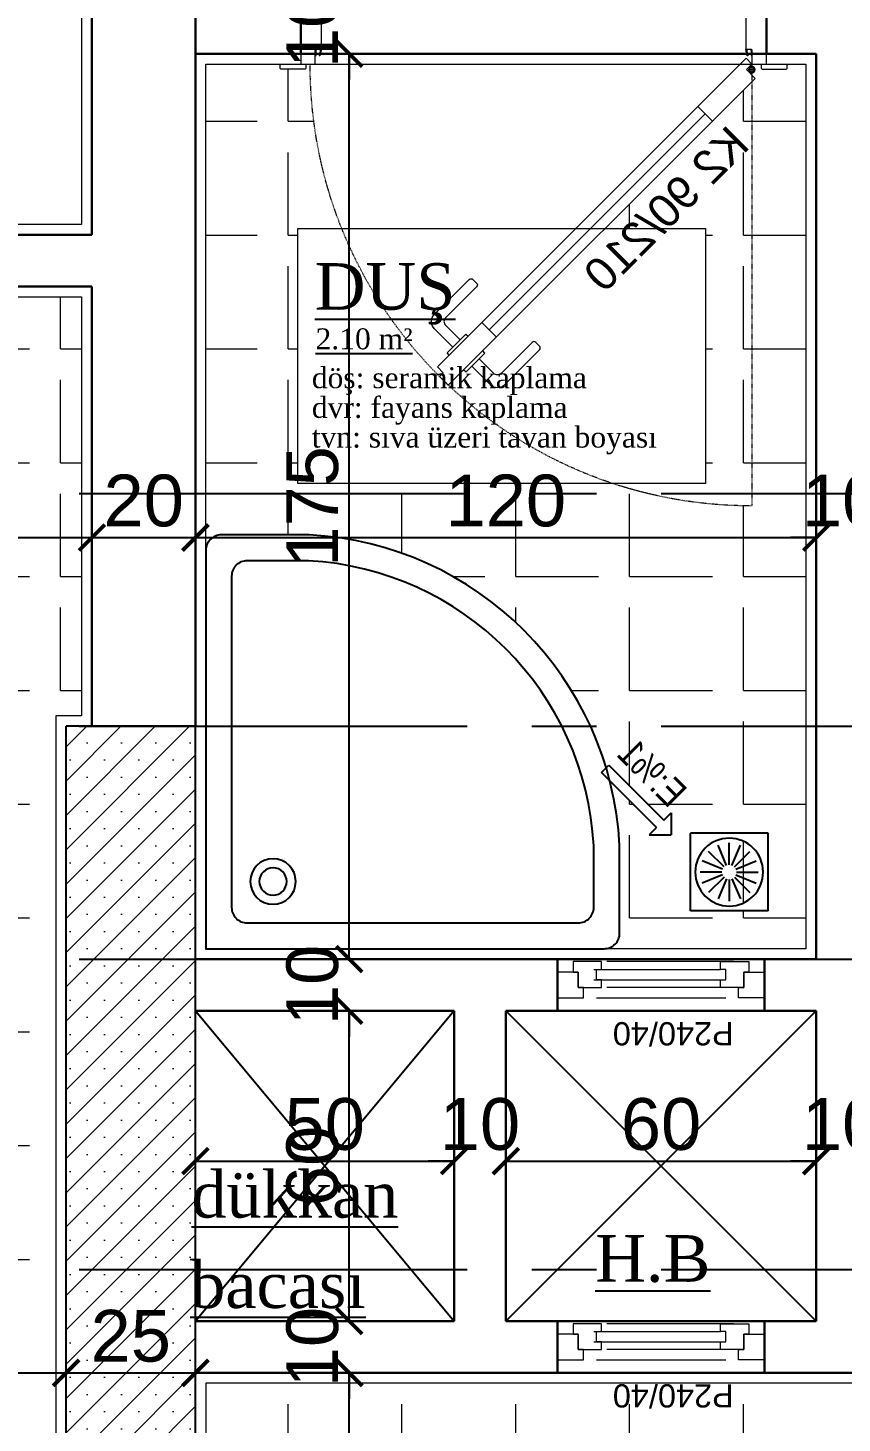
# Model space of a CAD drawing. Header units: millimetres. Extents: x 2778 to 13672, y 1832 to 5175.
# Drawn here: x 4579.2 to 4736.6, y 3925.5 to 4195.2 of the extents above; entities that cross this region are included whole.
import ezdxf

# ---------------------------------------------------------------- set-up
doc = ezdxf.new("R2010")
doc.units = ezdxf.units.MM
for name, pattern in [('CENTER2', [112.5, 75, -12.5, 12.5, -12.5]), ('DASHDOT2', [12.7, 6.35, -3.175, 0, -3.175]), ('DOTX2', [0.5, 0, -0.5])]:
    doc.linetypes.add(name, pattern=pattern)
for name, color, linetype in [('7-DCR-FRN', 8, 'Continuous'), ('Panel', 7, 'Continuous'), ('Yazi', 7, 'Continuous')]:
    doc.layers.add(name, color=color, linetype=linetype)
for name, color, linetype, lineweight in [('aks', 251, 'DASHDOT2', 35), ('duvar', 232, 'Continuous', 30), ('ince', 37, 'Continuous', 0), ('iz', 1, 'DOTX2', 20), ('kapı', 3, 'Continuous', 18), ('pencere', 4, 'Continuous', 18), ('sıva iç', 21, 'Continuous', 0), ('tefriş', 252, 'Continuous', 5), ('yazı', 11, 'Continuous', 20), ('z - tarama', 251, 'Continuous', 18), ('ölçü dış', 192, 'Continuous', 20), ('ÖLÇÜ İÇ', 7, 'Continuous', 9)]:
    doc.layers.add(name, color=color, linetype=linetype, lineweight=lineweight)
doc.styles.get("Standard").update_dxf_attribs({"font": 'arial.ttf'})
doc.styles.add('swis', font='swissc.ttf', dxfattribs={"height": 10})
doc.styles.add('Times roman', font='times.ttf')
doc.dimstyles.new('zulay iç ölçü', dxfattribs={"dimtxt": 10, "dimasz": 5, "dimexe": 0.18, "dimexo": 0, "dimgap": 2, "dimtad": 3, "dimdec": 0, "dimzin": 0, "dimdsep": 46, "dimtxsty": 'Standard', "dimblk": 'ARCHTICK', "dimcen": 0.09, "dimse1": 1, "dimse2": 1, "dimadec": 0, "dimazin": 0, "dimtfac": 1, "dimtdec": 0, "dimtix": 1, "dimtofl": 0, "dimtmove": 0, "dimatfit": 3, "dimldrblk": 'ARCHTICK', "dimfxl": 1, "dimtolj": 1, "dimtzin": 0, "dimarcsym": 0})
pattern_1 = [(0, (-1057024.51, 409725.164), (0, 22), [16, -6]), (90, (-1057024.51, 409725.164), (-22, 1e-15), [16, -6])]

# ---------------------------------------------------------------- blocks, each defined once
blk = doc.blocks.new('IDE242Entity826')
at = {"layer": 'Panel', "linetype": 'Continuous', "lineweight": 5}
h = blk.add_hatch(dxfattribs=at)
h.set_pattern_fill('SACNCR', color=163, scale=50, style=0)
h.set_pattern_definition([(45, (0, 0), (-3.314563, 3.314563), []), (45, (3.3146, 0), (-3.314563, 3.314563), [0, -4.6875])])
h.paths.add_polyline_path([(1435, 1315), (1435, 1570), (1460, 1570), (1460, 1315)])
blk = doc.blocks.new('IDE242Entity828')
at = {"layer": 'Panel', "color": 164, "linetype": 'Continuous', "lineweight": -3}
blk.add_lwpolyline([(1460, 1315), (1460, 1570)], dxfattribs=at)
blk = doc.blocks.new('IDE242Entity829')
at = {"layer": 'Panel', "color": 164, "linetype": 'Continuous', "lineweight": -3}
blk.add_lwpolyline([(1460, 1570), (1435, 1570)], dxfattribs=at)
blk = doc.blocks.new('IDE242Entity830')
at = {"layer": 'Panel', "color": 164, "linetype": 'Continuous', "lineweight": -3}
blk.add_lwpolyline([(1435, 1315), (1435, 1570)], dxfattribs=at)
blk = doc.blocks.new('_ArchTick')
at = {"color": 0, "linetype": 'ByBlock', "const_width": 0.15}
blk.add_lwpolyline([(-0.5, -0.5), (0.5, 0.5)], dxfattribs=at)
blk = doc.blocks.new('*D2080')
at = {"layer": 'Defpoints', "color": 0, "transparency": 16777216}
for p in [(4396.58, 3935.23), (4586.58, 3935.23), (4586.58, 3935.23)]:
    blk.add_point(p, dxfattribs=at)
at = {"layer": 'ÖLÇÜ İÇ', "color": 0, "lineweight": -2, "transparency": 16777216}
blk.add_line((4396.58, 3935.23), (4586.58, 3935.23), dxfattribs=at)
at = {"layer": 'ÖLÇÜ İÇ', "color": 0, "lineweight": -2, "transparency": 16777216, "xscale": 5, "yscale": 5, "zscale": 5, "rotation": 180}
blk.add_blockref('_ArchTick', (4396.58, 3935.23), dxfattribs=at)
at = {"layer": 'ÖLÇÜ İÇ', "color": 0, "lineweight": -2, "transparency": 16777216, "xscale": 5, "yscale": 5, "zscale": 5}
blk.add_blockref('_ArchTick', (4586.58, 3935.23), dxfattribs=at)
at = {"layer": 'ÖLÇÜ İÇ', "color": 0, "transparency": 16777216, "insert": (4491.58, 3942.34), "char_height": 10, "attachment_point": 5}
blk.add_mtext('\\A1;190', dxfattribs=at)
blk = doc.blocks.new('*D2081')
at = {"layer": 'Defpoints', "color": 0, "transparency": 16777216}
for p in [(4586.58, 3935.23), (4611.58, 3935.23), (4611.58, 3935.23)]:
    blk.add_point(p, dxfattribs=at)
at = {"layer": 'ÖLÇÜ İÇ', "color": 0, "lineweight": -2, "transparency": 16777216}
blk.add_line((4586.58, 3935.23), (4611.58, 3935.23), dxfattribs=at)
at = {"layer": 'ÖLÇÜ İÇ', "color": 0, "lineweight": -2, "transparency": 16777216, "xscale": 5, "yscale": 5, "zscale": 5, "rotation": 180}
blk.add_blockref('_ArchTick', (4586.58, 3935.23), dxfattribs=at)
at = {"layer": 'ÖLÇÜ İÇ', "color": 0, "lineweight": -2, "transparency": 16777216, "xscale": 5, "yscale": 5, "zscale": 5}
blk.add_blockref('_ArchTick', (4611.58, 3935.23), dxfattribs=at)
at = {"layer": 'ÖLÇÜ İÇ', "color": 0, "transparency": 16777216, "insert": (4599.08, 3942.34), "char_height": 10, "attachment_point": 5}
blk.add_mtext('\\A1;25', dxfattribs=at)
blk = doc.blocks.new('*D2085')
at = {"layer": 'Defpoints', "color": 0, "transparency": 16777216}
for p in [(3566.58, 4096.71), (4591.58, 4096.71), (4591.58, 4096.71)]:
    blk.add_point(p, dxfattribs=at)
at = {"layer": 'ÖLÇÜ İÇ', "color": 0, "lineweight": -2, "transparency": 16777216}
blk.add_line((3566.58, 4096.71), (4591.58, 4096.71), dxfattribs=at)
at = {"layer": 'ÖLÇÜ İÇ', "color": 0, "lineweight": -2, "transparency": 16777216, "xscale": 5, "yscale": 5, "zscale": 5, "rotation": 180}
blk.add_blockref('_ArchTick', (3566.58, 4096.71), dxfattribs=at)
at = {"layer": 'ÖLÇÜ İÇ', "color": 0, "lineweight": -2, "transparency": 16777216, "xscale": 5, "yscale": 5, "zscale": 5}
blk.add_blockref('_ArchTick', (4591.58, 4096.71), dxfattribs=at)
at = {"layer": 'ÖLÇÜ İÇ', "color": 0, "transparency": 16777216, "insert": (4079.08, 4103.81), "char_height": 10, "attachment_point": 5}
blk.add_mtext('\\A1;1025', dxfattribs=at)
blk = doc.blocks.new('*D2086')
at = {"layer": 'Defpoints', "color": 0, "transparency": 16777216}
for p in [(4591.58, 4096.71), (4611.58, 4096.71), (4611.58, 4096.71)]:
    blk.add_point(p, dxfattribs=at)
at = {"layer": 'ÖLÇÜ İÇ', "color": 0, "lineweight": -2, "transparency": 16777216}
blk.add_line((4591.58, 4096.71), (4611.58, 4096.71), dxfattribs=at)
at = {"layer": 'ÖLÇÜ İÇ', "color": 0, "lineweight": -2, "transparency": 16777216, "xscale": 5, "yscale": 5, "zscale": 5, "rotation": 180}
blk.add_blockref('_ArchTick', (4591.58, 4096.71), dxfattribs=at)
at = {"layer": 'ÖLÇÜ İÇ', "color": 0, "lineweight": -2, "transparency": 16777216, "xscale": 5, "yscale": 5, "zscale": 5}
blk.add_blockref('_ArchTick', (4611.58, 4096.71), dxfattribs=at)
at = {"layer": 'ÖLÇÜ İÇ', "color": 0, "transparency": 16777216, "insert": (4601.58, 4103.81), "char_height": 10, "attachment_point": 5}
blk.add_mtext('\\A1;20', dxfattribs=at)
blk = doc.blocks.new('sadsfsfsf')
at = {"layer": 'ince'}
for p, q in [((0.7, 0), (-0.7, 0)), ((0, 0.7), (0, -0.7))]:
    blk.add_line(p, q, dxfattribs=at)
for radius in [0.6, 0.45]:
    blk.add_circle((0, 0), radius, dxfattribs=at)
blk = doc.blocks.new('eddeded')
at = {"layer": 'duvar'}
for p, q in [((-48.21, 54.38), (-38.21, 54.38)), ((-48.21, -35.62), (-38.21, -35.62))]:
    blk.add_line(p, q, dxfattribs=at)
at = {"layer": 'ince'}
blk.add_line((-26.6, -23.78), (15.13, 17.96), dxfattribs=at)
for points in [[(-50.21, 53.38), (-50.96, 53.38, -0.414214), (-51.21, 53.63), (-51.21, 58.13, -0.414214), (-50.96, 58.38), (-50.21, 58.38)], [(-36.21, 53.38), (-35.46, 53.38, 0.414214), (-35.21, 53.63), (-35.21, 58.13, 0.414214), (-35.46, 58.38), (-36.21, 58.38)], [(-50.21, -34.62), (-50.96, -34.62, 0.414214), (-51.21, -34.87), (-51.21, -39.37, 0.414214), (-50.96, -39.62), (-50.21, -39.62)], [(-36.21, -34.62), (-35.46, -34.62, -0.414214), (-35.21, -34.87), (-35.21, -39.37, -0.414214), (-35.46, -39.62), (-36.21, -39.62)]]:
    blk.add_lwpolyline(points, format="xyb", dxfattribs=at)
for points in [[(-39.11, 51.33), (-39.11, 50.38), (-37.81, 50.68), (-37.81, 50.81, -0.112206), (-37.91, 50.76), (-38.72, 50.57, -0.482314), (-39.02, 50.82), (-39.02, 51.24, -0.414214), (-38.77, 51.49), (-37.97, 51.49, -0.170049), (-37.81, 51.43), (-37.81, 51.58), (-38.86, 51.58, 0.414214)], [(17.08, 23.59), (18.49, 25), (14.96, 28.54, 0.414214), (12.13, 28.54), (5.41, 21.82, 0.414214), (5.41, 21.11), (6.12, 20.4, 0.414214), (6.83, 20.4), (12.84, 26.41, -0.414214), (14.25, 26.41)], [(20.76, 19.91), (22.17, 21.32), (25.71, 17.79, -0.414214), (25.71, 14.96), (18.99, 8.24, -0.414214), (18.28, 8.24), (17.58, 8.95, -0.414214), (17.58, 9.66), (23.59, 15.67, 0.414214), (23.59, 17.08)], [(-39.11, -31.62), (-39.11, -32.57, 0.414214), (-38.86, -32.82), (-37.81, -32.82), (-37.81, -32.67, -0.170049), (-37.97, -32.73), (-38.77, -32.73, -0.414214), (-39.02, -32.48), (-39.02, -32.06, -0.482314), (-38.72, -31.81), (-37.91, -32, -0.112206), (-37.81, -32.05), (-37.81, -31.92)]]:
    blk.add_lwpolyline(points, format="xyb", close=True, dxfattribs=at)
for points in [[(20.04, 25.7), (19.62, 26.12), (15.96, 22.47), (16.38, 22.04)], [(22.87, 22.87), (23.29, 22.44), (19.64, 18.79), (19.21, 19.21)]]:
    blk.add_lwpolyline(points, dxfattribs=at)
at = {"layer": 'iz', "ltscale": 0.1}
for p, q in [((-48.21, -35.62), (-48.21, 54.38)), ((-38.21, -35.62), (-38.21, 54.38)), ((-36.21, -32.82), (49.19, -32.82))]:
    blk.add_line(p, q, dxfattribs=at)
blk.add_arc((-36.22, -32.83), 85.41, 0.0042, 89.9958, dxfattribs=at)
at = {"layer": 'kapı'}
for p, q in [((13.72, 19.37), (16.54, 16.54)), ((-28.02, -22.36), (-25.19, -25.19))]:
    blk.add_line(p, q, dxfattribs=at)
for points in [[(-36.21, 54.38), (-36.21, 51.58), (-38.86, 51.58, 0.414214), (-39.11, 51.33), (-39.11, 50.38), (-50.21, 50.38), (-50.21, 54.38)], [(-50.21, -35.62), (-50.21, -31.62), (-39.11, -31.62), (-39.11, -32.57, 0.414214), (-38.86, -32.82), (-36.21, -32.82), (-36.21, -35.62), (-36.21, -35.62)]]:
    blk.add_lwpolyline(points, format="xyb", dxfattribs=at)
blk.add_lwpolyline([(-36.21, -32.82), (-35.15, -31.76), (-33.46, -33.46), (25.87, 25.87), (24.17, 27.57), (23.47, 26.86), (22.33, 27.99), (-37.35, -31.69), (-36.21, -32.82)], dxfattribs=at)
at = {"layer": 'sıva iç'}
for p, q in [((-48.21, 54.38), (-50.21, 54.38)), ((-38.21, 54.38), (-36.21, 54.38)), ((-48.21, -35.62), (-50.21, -35.62)), ((-36.21, -35.62), (-38.21, -35.62))]:
    blk.add_line(p, q, dxfattribs=at)
at = {"layer": 'ölçü dış'}
blk.add_line((-38.21, -35.62), (-48.21, -35.62), dxfattribs=at)
at = {"layer": 'ince', "rotation": 90}
blk.add_blockref('sadsfsfsf', (-35.15, -32.82), dxfattribs=at)
at = {"layer": 'yazı'}
blk.add_text('K2 90/210', height=6.328, rotation=45, dxfattribs=at).set_placement((-20.24, -32.71))
blk = doc.blocks.new('*U39')
at = {"layer": '7-DCR-FRN'}
for points in [[(0, 3), (0, 80), (77, 80, -0.414214), (80, 77), (80, 60, -0.383838), (20, 0), (3, 0, -0.414214)], [(0, 3), (0, 80), (77, 80, -0.414214), (80, 77), (80, 60, -0.383838), (20, 0), (3, 0, -0.414214)], [(5, 8), (5, 72, -0.414214), (8, 75), (72, 75, -0.414214), (75, 72), (75, 60.13, -0.382578), (19.87, 5), (8, 5, -0.414214)]]:
    blk.add_lwpolyline(points, format="xyb", close=True, dxfattribs=at)
for radius in [4.4, 2.65]:
    blk.add_circle((13, 67), radius, dxfattribs=at)
blk = doc.blocks.new('eğim çizgisi')
at = {"layer": 'Yazi'}
for p, q in [((1343.11, 4120.2), (1332.51, 4109.59)), ((1333.92, 4108.18), (1344.53, 4118.78)), ((1344.53, 4118.78), (1343.11, 4120.2)), ((1331.09, 4111.01), (1331.09, 4106.76)), ((1332.51, 4109.59), (1331.09, 4111.01)), ((1333.92, 4108.18), (1335.34, 4106.76)), ((1312.34, 4092.04), (1312.34, 4107.04)), ((1312.34, 4107.04), (1327.34, 4107.04)), ((1319.84, 4100.95), (1319.84, 4105.17)), ((1327.34, 4092.04), (1327.34, 4107.04)), ((1335.34, 4106.76), (1331.09, 4106.76)), ((1318.85, 4100.54), (1315.87, 4103.52)), ((1319.31, 4100.84), (1317.69, 4104.74)), ((1320.38, 4100.84), (1322, 4104.74)), ((1320.84, 4100.54), (1323.82, 4103.52)), ((1318.44, 4099.54), (1314.22, 4099.54)), ((1318.54, 4100.08), (1314.65, 4101.7)), ((1321.14, 4100.08), (1325.04, 4101.7)), ((1321.25, 4099.54), (1325.47, 4099.54)), ((1318.54, 4099.01), (1314.65, 4097.39)), ((1318.85, 4098.55), (1315.87, 4095.57)), ((1319.31, 4098.24), (1317.69, 4094.35)), ((1319.84, 4098.14), (1319.84, 4093.92)), ((1320.38, 4098.24), (1322, 4094.35)), ((1320.84, 4098.55), (1323.82, 4095.57)), ((1321.14, 4099.01), (1325.04, 4097.39)), ((1312.34, 4092.04), (1327.34, 4092.04))]:
    blk.add_line(p, q, dxfattribs=at)
blk.add_circle((1319.84, 4099.54), 6.56, dxfattribs=at)
at = {"layer": 'Yazi', "style": 'swis'}
blk.add_text('E:%%%1', height=5.335, rotation=45, dxfattribs=at).set_placement((1331.42, 4111.73))
blk = doc.blocks.new('HJHJJKJK')
at = {"layer": 'duvar'}
for p, q in [((755300.98, -267417.82), (755300.98, -267427.82)), ((755340.98, -267417.82), (755340.98, -267427.82))]:
    blk.add_line(p, q, dxfattribs=at)
at = {"layer": 'ince'}
for p, q in [((755333.48, -267420.32), (755308.48, -267420.32)), ((755306.98, -267422.32), (755331.48, -267422.32)), ((755306.98, -267427.32), (755331.48, -267427.32))]:
    blk.add_line(p, q, dxfattribs=at)
for points in [[(755333.98, -267423.82), (755309.48, -267423.82)], [(755333.98, -267425.82), (755309.48, -267425.82)]]:
    blk.add_lwpolyline(points, dxfattribs=at)
at = {"layer": 'iz'}
for p, q in [((755300.98, -267417.82), (755340.98, -267417.82)), ((755340.98, -267427.82), (755300.98, -267427.82))]:
    blk.add_line(p, q, dxfattribs=at)
at = {"layer": 'pencere'}
for points in [[(755300.98, -267420.32), (755305.98, -267420.32), (755305.98, -267422.32), (755304.98, -267422.32), (755304.98, -267425.32), (755300.98, -267425.32)], [(755340.98, -267420.32), (755335.98, -267420.32), (755335.98, -267422.32), (755336.98, -267422.32), (755336.98, -267425.32), (755340.98, -267425.32)]]:
    blk.add_lwpolyline(points, dxfattribs=at)
for points in [[(755303.98, -267425.32), (755304.98, -267425.32), (755304.98, -267422.32), (755309.48, -267422.32), (755309.48, -267423.82), (755308.48, -267423.82), (755308.48, -267425.82), (755309.48, -267425.82), (755309.48, -267427.32), (755303.98, -267427.32)], [(755337.98, -267425.32), (755336.98, -267425.32), (755336.98, -267422.32), (755332.48, -267422.32), (755332.48, -267423.82), (755333.48, -267423.82), (755333.48, -267425.82), (755332.48, -267425.82), (755332.48, -267427.32), (755337.98, -267427.32)]]:
    blk.add_lwpolyline(points, close=True, dxfattribs=at)
at = {"layer": 'yazı'}
blk.add_text('P240/40', height=4.491, dxfattribs=at).set_placement((755306.93, -267415.63))
blk = doc.blocks.new('*D2623')
at = {"layer": 'Defpoints', "color": 0, "transparency": 16777216}
for p in [(4611.58, 4096.71), (4731.58, 4096.71), (4731.58, 4096.71)]:
    blk.add_point(p, dxfattribs=at)
at = {"layer": 'ÖLÇÜ İÇ', "color": 0, "lineweight": -2, "transparency": 16777216}
blk.add_line((4611.58, 4096.71), (4731.58, 4096.71), dxfattribs=at)
at = {"layer": 'ÖLÇÜ İÇ', "color": 0, "lineweight": -2, "transparency": 16777216, "xscale": 5, "yscale": 5, "zscale": 5, "rotation": 180}
blk.add_blockref('_ArchTick', (4611.58, 4096.71), dxfattribs=at)
at = {"layer": 'ÖLÇÜ İÇ', "color": 0, "lineweight": -2, "transparency": 16777216, "xscale": 5, "yscale": 5, "zscale": 5}
blk.add_blockref('_ArchTick', (4731.58, 4096.71), dxfattribs=at)
at = {"layer": 'ÖLÇÜ İÇ', "color": 0, "transparency": 16777216, "insert": (4671.58, 4103.81), "char_height": 10, "attachment_point": 5}
blk.add_mtext('\\A1;120', dxfattribs=at)
blk = doc.blocks.new('*D2624')
at = {"layer": 'Defpoints', "color": 0, "transparency": 16777216}
for p in [(4731.58, 4096.71), (4741.58, 4096.71), (4741.58, 4096.71)]:
    blk.add_point(p, dxfattribs=at)
at = {"layer": 'ÖLÇÜ İÇ', "color": 0, "lineweight": -2, "transparency": 16777216}
for p, q in [((4731.58, 4096.71), (4726.58, 4096.71)), ((4741.58, 4096.71), (4746.58, 4096.71))]:
    blk.add_line(p, q, dxfattribs=at)
at = {"layer": 'ÖLÇÜ İÇ', "color": 0, "lineweight": -2, "transparency": 16777216, "xscale": 5, "yscale": 5, "zscale": 5}
blk.add_blockref('_ArchTick', (4731.58, 4096.71), dxfattribs=at)
at = {"layer": 'ÖLÇÜ İÇ', "color": 0, "lineweight": -2, "transparency": 16777216, "xscale": 5, "yscale": 5, "zscale": 5, "rotation": 180}
blk.add_blockref('_ArchTick', (4741.58, 4096.71), dxfattribs=at)
at = {"layer": 'ÖLÇÜ İÇ', "color": 0, "transparency": 16777216, "insert": (4736.58, 4103.81), "char_height": 10, "attachment_point": 5}
blk.add_mtext('\\A1;10', dxfattribs=at)
blk = doc.blocks.new('*D2633')
at = {"layer": 'Defpoints', "color": 0, "transparency": 16777216}
for p in [(4641.32, 3935.23), (4641.32, 3935.23), (4637.88, 3825.23)]:
    blk.add_point(p, dxfattribs=at)
at = {"layer": 'ÖLÇÜ İÇ', "color": 0, "lineweight": -2, "transparency": 16777216}
blk.add_line((4641.32, 3825.23), (4641.32, 3935.23), dxfattribs=at)
at = {"layer": 'ÖLÇÜ İÇ', "color": 0, "lineweight": -2, "transparency": 16777216, "xscale": 5, "yscale": 5, "zscale": 5}
for p, rotation in [((4641.32, 3935.23), 90), ((4641.32, 3825.23), 270)]:
    blk.add_blockref('_ArchTick', p, dxfattribs=dict(at, rotation=rotation))
at = {"layer": 'ÖLÇÜ İÇ', "color": 0, "transparency": 16777216, "insert": (4634.22, 3880.23), "char_height": 10, "attachment_point": 5, "rotation": 90}
blk.add_mtext('\\A1;110', dxfattribs=at)
blk = doc.blocks.new('*D2634')
at = {"layer": 'Defpoints', "color": 0, "transparency": 16777216}
for p in [(4641.32, 3945.23), (4641.32, 3945.23), (4641.32, 3935.23)]:
    blk.add_point(p, dxfattribs=at)
at = {"layer": 'ÖLÇÜ İÇ', "color": 0, "lineweight": -2, "transparency": 16777216}
for p, q in [((4641.32, 3945.23), (4641.32, 3950.23)), ((4641.32, 3935.23), (4641.32, 3930.23))]:
    blk.add_line(p, q, dxfattribs=at)
at = {"layer": 'ÖLÇÜ İÇ', "color": 0, "lineweight": -2, "transparency": 16777216, "xscale": 5, "yscale": 5, "zscale": 5}
for p, rotation in [((4641.32, 3945.23), 270), ((4641.32, 3935.23), 90)]:
    blk.add_blockref('_ArchTick', p, dxfattribs=dict(at, rotation=rotation))
at = {"layer": 'ÖLÇÜ İÇ', "color": 0, "transparency": 16777216, "insert": (4634.22, 3940.23), "char_height": 10, "attachment_point": 5, "rotation": 90}
blk.add_mtext('\\A1;10', dxfattribs=at)
blk = doc.blocks.new('*D2635')
at = {"layer": 'Defpoints', "color": 0, "transparency": 16777216}
for p in [(4641.32, 4005.23), (4641.32, 4005.23), (4641.32, 3945.23)]:
    blk.add_point(p, dxfattribs=at)
at = {"layer": 'ÖLÇÜ İÇ', "color": 0, "lineweight": -2, "transparency": 16777216}
blk.add_line((4641.32, 3945.23), (4641.32, 4005.23), dxfattribs=at)
at = {"layer": 'ÖLÇÜ İÇ', "color": 0, "lineweight": -2, "transparency": 16777216, "xscale": 5, "yscale": 5, "zscale": 5}
for p, rotation in [((4641.32, 4005.23), 90), ((4641.32, 3945.23), 270)]:
    blk.add_blockref('_ArchTick', p, dxfattribs=dict(at, rotation=rotation))
at = {"layer": 'ÖLÇÜ İÇ', "color": 0, "transparency": 16777216, "insert": (4634.22, 3975.23), "char_height": 10, "attachment_point": 5, "rotation": 90}
blk.add_mtext('\\A1;60', dxfattribs=at)
blk = doc.blocks.new('*D2636')
at = {"layer": 'Defpoints', "color": 0, "transparency": 16777216}
for p in [(4641.32, 4015.23), (4641.32, 4015.23), (4641.32, 4005.23)]:
    blk.add_point(p, dxfattribs=at)
at = {"layer": 'ÖLÇÜ İÇ', "color": 0, "lineweight": -2, "transparency": 16777216}
for p, q in [((4641.32, 4015.23), (4641.32, 4020.23)), ((4641.32, 4005.23), (4641.32, 4000.23))]:
    blk.add_line(p, q, dxfattribs=at)
at = {"layer": 'ÖLÇÜ İÇ', "color": 0, "lineweight": -2, "transparency": 16777216, "xscale": 5, "yscale": 5, "zscale": 5}
for p, rotation in [((4641.32, 4015.23), 270), ((4641.32, 4005.23), 90)]:
    blk.add_blockref('_ArchTick', p, dxfattribs=dict(at, rotation=rotation))
at = {"layer": 'ÖLÇÜ İÇ', "color": 0, "transparency": 16777216, "insert": (4634.22, 4010.23), "char_height": 10, "attachment_point": 5, "rotation": 90}
blk.add_mtext('\\A1;10', dxfattribs=at)
blk = doc.blocks.new('*D2637')
at = {"layer": 'Defpoints', "color": 0, "transparency": 16777216}
for p in [(4641.32, 4190.23), (4641.32, 4190.23), (4641.32, 4015.23)]:
    blk.add_point(p, dxfattribs=at)
at = {"layer": 'ÖLÇÜ İÇ', "color": 0, "lineweight": -2, "transparency": 16777216}
blk.add_line((4641.32, 4015.23), (4641.32, 4190.23), dxfattribs=at)
at = {"layer": 'ÖLÇÜ İÇ', "color": 0, "lineweight": -2, "transparency": 16777216, "xscale": 5, "yscale": 5, "zscale": 5}
for p, rotation in [((4641.32, 4190.23), 90), ((4641.32, 4015.23), 270)]:
    blk.add_blockref('_ArchTick', p, dxfattribs=dict(at, rotation=rotation))
at = {"layer": 'ÖLÇÜ İÇ', "color": 0, "transparency": 16777216, "insert": (4634.22, 4102.73), "char_height": 10, "attachment_point": 5, "rotation": 90}
blk.add_mtext('\\A1;175', dxfattribs=at)
blk = doc.blocks.new('*D2638')
at = {"layer": 'Defpoints', "color": 0, "transparency": 16777216}
for p in [(4641.32, 4200.23), (4641.32, 4200.23), (4641.32, 4190.23)]:
    blk.add_point(p, dxfattribs=at)
at = {"layer": 'ÖLÇÜ İÇ', "color": 0, "lineweight": -2, "transparency": 16777216}
for p, q in [((4641.32, 4200.23), (4641.32, 4205.23)), ((4641.32, 4190.23), (4641.32, 4185.23))]:
    blk.add_line(p, q, dxfattribs=at)
at = {"layer": 'ÖLÇÜ İÇ', "color": 0, "lineweight": -2, "transparency": 16777216, "xscale": 5, "yscale": 5, "zscale": 5}
for p, rotation in [((4641.32, 4200.23), 270), ((4641.32, 4190.23), 90)]:
    blk.add_blockref('_ArchTick', p, dxfattribs=dict(at, rotation=rotation))
at = {"layer": 'ÖLÇÜ İÇ', "color": 0, "transparency": 16777216, "insert": (4634.22, 4195.23), "char_height": 10, "attachment_point": 5, "rotation": 90}
blk.add_mtext('\\A1;10', dxfattribs=at)
blk = doc.blocks.new('*D2641')
at = {"layer": 'Defpoints', "color": 0, "transparency": 16777216}
for p in [(4611.58, 3976.17), (4661.58, 3976.17), (4661.58, 3976.17)]:
    blk.add_point(p, dxfattribs=at)
at = {"layer": 'ÖLÇÜ İÇ', "color": 0, "lineweight": -2, "transparency": 16777216}
blk.add_line((4611.58, 3976.17), (4661.58, 3976.17), dxfattribs=at)
at = {"layer": 'ÖLÇÜ İÇ', "color": 0, "lineweight": -2, "transparency": 16777216, "xscale": 5, "yscale": 5, "zscale": 5, "rotation": 180}
blk.add_blockref('_ArchTick', (4611.58, 3976.17), dxfattribs=at)
at = {"layer": 'ÖLÇÜ İÇ', "color": 0, "lineweight": -2, "transparency": 16777216, "xscale": 5, "yscale": 5, "zscale": 5}
blk.add_blockref('_ArchTick', (4661.58, 3976.17), dxfattribs=at)
at = {"layer": 'ÖLÇÜ İÇ', "color": 0, "transparency": 16777216, "insert": (4636.58, 3983.28), "char_height": 10, "attachment_point": 5}
blk.add_mtext('\\A1;50', dxfattribs=at)
blk = doc.blocks.new('*D2642')
at = {"layer": 'Defpoints', "color": 0, "transparency": 16777216}
for p in [(4661.58, 3976.17), (4671.58, 3976.17), (4671.58, 3975.23)]:
    blk.add_point(p, dxfattribs=at)
at = {"layer": 'ÖLÇÜ İÇ', "color": 0, "lineweight": -2, "transparency": 16777216}
for p, q in [((4661.58, 3976.17), (4656.58, 3976.17)), ((4671.58, 3976.17), (4676.58, 3976.17))]:
    blk.add_line(p, q, dxfattribs=at)
at = {"layer": 'ÖLÇÜ İÇ', "color": 0, "lineweight": -2, "transparency": 16777216, "xscale": 5, "yscale": 5, "zscale": 5}
blk.add_blockref('_ArchTick', (4661.58, 3976.17), dxfattribs=at)
at = {"layer": 'ÖLÇÜ İÇ', "color": 0, "lineweight": -2, "transparency": 16777216, "xscale": 5, "yscale": 5, "zscale": 5, "rotation": 180}
blk.add_blockref('_ArchTick', (4671.58, 3976.17), dxfattribs=at)
at = {"layer": 'ÖLÇÜ İÇ', "color": 0, "transparency": 16777216, "insert": (4666.58, 3983.28), "char_height": 10, "attachment_point": 5}
blk.add_mtext('\\A1;10', dxfattribs=at)
blk = doc.blocks.new('*D2643')
at = {"layer": 'Defpoints', "color": 0, "transparency": 16777216}
for p in [(4731.58, 3976.17), (4671.58, 3975.23), (4731.58, 3975.23)]:
    blk.add_point(p, dxfattribs=at)
at = {"layer": 'ÖLÇÜ İÇ', "color": 0, "lineweight": -2, "transparency": 16777216}
blk.add_line((4671.58, 3976.17), (4731.58, 3976.17), dxfattribs=at)
at = {"layer": 'ÖLÇÜ İÇ', "color": 0, "lineweight": -2, "transparency": 16777216, "xscale": 5, "yscale": 5, "zscale": 5, "rotation": 180}
blk.add_blockref('_ArchTick', (4671.58, 3976.17), dxfattribs=at)
at = {"layer": 'ÖLÇÜ İÇ', "color": 0, "lineweight": -2, "transparency": 16777216, "xscale": 5, "yscale": 5, "zscale": 5}
blk.add_blockref('_ArchTick', (4731.58, 3976.17), dxfattribs=at)
at = {"layer": 'ÖLÇÜ İÇ', "color": 0, "transparency": 16777216, "insert": (4701.58, 3983.28), "char_height": 10, "attachment_point": 5}
blk.add_mtext('\\A1;60', dxfattribs=at)
blk = doc.blocks.new('*D2644')
at = {"layer": 'Defpoints', "color": 0, "transparency": 16777216}
for p in [(4741.58, 3976.17), (4741.58, 3976.17), (4731.58, 3975.23)]:
    blk.add_point(p, dxfattribs=at)
at = {"layer": 'ÖLÇÜ İÇ', "color": 0, "lineweight": -2, "transparency": 16777216}
for p, q in [((4731.58, 3976.17), (4726.58, 3976.17)), ((4741.58, 3976.17), (4746.58, 3976.17))]:
    blk.add_line(p, q, dxfattribs=at)
at = {"layer": 'ÖLÇÜ İÇ', "color": 0, "lineweight": -2, "transparency": 16777216, "xscale": 5, "yscale": 5, "zscale": 5}
blk.add_blockref('_ArchTick', (4731.58, 3976.17), dxfattribs=at)
at = {"layer": 'ÖLÇÜ İÇ', "color": 0, "lineweight": -2, "transparency": 16777216, "xscale": 5, "yscale": 5, "zscale": 5, "rotation": 180}
blk.add_blockref('_ArchTick', (4741.58, 3976.17), dxfattribs=at)
at = {"layer": 'ÖLÇÜ İÇ', "color": 0, "transparency": 16777216, "insert": (4736.58, 3983.28), "char_height": 10, "attachment_point": 5}
blk.add_mtext('\\A1;10', dxfattribs=at)

msp = doc.modelspace()

# ---------------------------------------------------------------- hatches: boundary and pattern name
at = {"layer": 'z - tarama', "true_color": 0xffffff}
h = msp.add_hatch(dxfattribs=at)
h.set_pattern_fill('ANGLE', scale=80, style=0)
h.set_pattern_definition(pattern_1)
h.paths.add_polyline_path([(3676.58, 4105.23), (3568.58, 4105.23), (3568.58, 4113.87), (3569.58, 4113.87), (3569.58, 4118.87), (3568.58, 4118.87), (3568.58, 4233.23), (3590.92, 4233.23), (3590.92, 4232.23), (3595.92, 4232.23), (3595.92, 4233.23), (3598.92, 4233.23), (3676.58, 4233.23)])
h.paths.add_polyline_path([(3676.58, 4060.23), (3568.58, 4060.23), (3568.58, 4105.23), (3676.58, 4105.23)])
h.paths.add_polyline_path([(3676.58, 4017.23), (3673.52, 4017.23), (3673.52, 4018.23), (3668.52, 4018.23), (3668.52, 4017.23), (3665.52, 4017.23), (3580.52, 4017.23), (3580.52, 4018.23), (3575.52, 4018.23), (3575.52, 4017.23), (3568.58, 4017.23), (3568.58, 4020.87), (3569.58, 4020.87), (3569.58, 4025.87), (3568.58, 4025.87), (3568.58, 4028.87), (3568.58, 4060.23), (3676.58, 4060.23)])
h.paths.add_polyline_path([(4001.58, 4017.23), (3964, 4017.23), (3964, 4018.23), (3959, 4018.23), (3959, 4017.23), (3956, 4017.23), (3871, 4017.23), (3871, 4018.23), (3866, 4018.23), (3866, 4017.23), (3676.58, 4017.23), (3676.58, 4060.23), (4001.58, 4060.23)])
h.paths.add_polyline_path([(4001.58, 4060.23), (3676.58, 4060.23), (3676.58, 4105.23), (4001.58, 4105.23)])
h.paths.add_polyline_path([(4001.58, 4105.23), (3676.58, 4105.23), (3676.58, 4235.23), (3691.58, 4235.23), (3691.58, 4145.23), (4001.58, 4145.23)])
h.paths.add_polyline_path([(3688.67, 4232.23), (3683.92, 4232.23), (3683.92, 4232.48, 0.414214), (3684.17, 4232.23), (3688.92, 4232.23), (3688.92, 4232.48, -0.414214)], flags=16)
h.paths.add_polyline_path([(4106.58, 4105.23), (4001.58, 4105.23), (4001.58, 4143.23), (4038.47, 4143.23), (4038.47, 4142.23), (4043.47, 4142.23), (4043.47, 4143.23), (4046.47, 4143.23), (4106.58, 4143.23)])
h.paths.add_polyline_path([(4106.58, 4060.23), (4001.58, 4060.23), (4001.58, 4105.23), (4106.58, 4105.23)])
h.paths.add_polyline_path([(4106.58, 4017.23), (4001.58, 4017.23), (4001.58, 4060.23), (4106.58, 4060.23)])
h.paths.add_polyline_path([(4151.58, 4017.23), (4106.58, 4017.23), (4106.58, 4060.23), (4151.58, 4060.23)])
h.paths.add_polyline_path([(4151.58, 4060.23), (4106.58, 4060.23), (4106.58, 4105.23), (4151.58, 4105.23)])
h.paths.add_polyline_path([(4151.58, 4105.23), (4106.58, 4105.23), (4106.58, 4143.23), (4131.47, 4143.23), (4131.47, 4142.23), (4136.47, 4142.23), (4136.47, 4143.23), (4151.58, 4143.23)])
h.paths.add_polyline_path([(4589.58, 4105.23), (4151.58, 4105.23), (4151.58, 4143.23), (4177.12, 4143.23), (4177.12, 4142.23), (4182.12, 4142.23), (4182.12, 4143.23), (4185.12, 4143.23), (4270.12, 4143.23), (4270.12, 4142.23), (4275.12, 4142.23), (4275.12, 4143.23), (4589.58, 4143.23)])
h.paths.add_polyline_path([(4440.72, 4060.23), (4151.58, 4060.23), (4151.58, 4105.23), (4589.58, 4105.23), (4589.58, 4062.23), (4584.58, 4062.23), (4584.58, 4060.23), (4550.48, 4060.23), (4550.48, 4099.49), (4440.72, 4099.49)])
h.paths.add_polyline_path([(4440.72, 4033.82), (4550.48, 4033.82), (4550.48, 4060.23), (4584.58, 4060.23), (4584.58, 4015.23), (4438.58, 4015.23), (4438.58, 4017.23), (4398.58, 4017.23), (4370.56, 4017.23), (4370.56, 4018.23), (4365.56, 4018.23), (4365.56, 4017.23), (4362.56, 4017.23), (4277.56, 4017.23), (4277.56, 4018.23), (4272.56, 4018.23), (4272.56, 4017.23), (4255.64, 4017.23), (4255.64, 4018.23), (4250.64, 4018.23), (4250.64, 4017.23), (4247.64, 4017.23), (4162.64, 4017.23), (4162.64, 4018.23), (4157.64, 4018.23), (4157.64, 4017.23), (4151.58, 4017.23), (4151.58, 4060.23), (4440.72, 4060.23)])
h.paths.add_polyline_path([(4584.58, 3955.23), (4438.58, 3955.23), (4438.58, 4015.23), (4584.58, 4015.23)])
h.paths.add_polyline_path([(4584.58, 3865.23), (4438.58, 3865.23), (4438.58, 3955.23), (4584.58, 3955.23)])
h.paths.add_polyline_path([(4584.58, 3850.23), (4438.58, 3850.23), (4438.58, 3865.23), (4584.58, 3865.23)])
h.paths.add_polyline_path([(4584.58, 3805.23), (4438.58, 3805.23), (4438.58, 3850.23), (4584.58, 3850.23)])
h.paths.add_polyline_path([(4589.58, 3667.23), (4438.58, 3667.23), (4438.58, 3805.23), (4584.58, 3805.23), (4584.58, 3803.23), (4589.58, 3803.23)])
at = {"layer": 'z - tarama'}
h = msp.add_hatch(dxfattribs=at)
h.set_pattern_fill('ANGLE', color=252, scale=80, style=0)
h.set_pattern_definition(pattern_1)
h.paths.add_polyline_path([(4631.39, 4156.44), (4639.89, 4156.44, -0.095665), (4633.75, 4188.23), (4632.95, 4188.23), (4632.95, 4187.23), (4627.95, 4187.23), (4627.95, 4188.23), (4613.58, 4188.23), (4613.58, 4105.23), (4699.05, 4105.23, -0.020743), (4692.24, 4107.19), (4631.39, 4107.19)])
h.paths.add_polyline_path([(4729.58, 4105.23), (4719.15, 4105.23), (4719.15, 4102.83, -0.059459), (4699.05, 4105.23), (4613.58, 4105.23), (4613.58, 4094.23, -0.414214), (4616.58, 4097.23), (4633.58, 4097.23, -0.27954), (4687.95, 4060.23), (4729.58, 4060.23)])
h.paths.add_polyline_path([(4729.58, 4060.23), (4687.95, 4060.23, -0.033957), (4690.98, 4052.18), (4691.49, 4052.69), (4702.09, 4042.09), (4703.51, 4043.5), (4703.51, 4039.26), (4699.27, 4039.26), (4700.68, 4040.67), (4691.68, 4049.68, -0.04975), (4693.58, 4037.23), (4693.58, 4020.23, -0.414214), (4690.58, 4017.23), (4729.58, 4017.23)])
h.paths.add_polyline_path([(4722.26, 4039.54), (4722.26, 4024.54), (4707.26, 4024.54), (4707.26, 4039.54)], flags=16)
h.paths.add_polyline_path([(4721.32, 4032.04, -1), (4708.2, 4032.04, -1)], flags=0)
h.paths.add_polyline_path([(4729.58, 4188.23), (4725.95, 4188.23), (4725.95, 4187.23), (4720.95, 4187.23), (4720.95, 4188.23), (4719.15, 4188.23), (4718.09, 4187.17), (4719.79, 4185.48), (4690.75, 4156.44), (4710.17, 4156.44), (4710.17, 4107.19), (4692.24, 4107.19, 0.020743), (4699.05, 4105.23), (4729.58, 4105.23)])
h.paths.add_polyline_path([(4719.15, 4187.62), (4719.15, 4187.77, 0.414214), (4718.55, 4187.17), (4718.7, 4187.17, -0.414214)], flags=16)
h.paths.add_polyline_path([(4708.91, 4048.03), (4697.27, 4059.67), (4691.46, 4053.87), (4703.11, 4042.22)], flags=24)
h.paths.add_polyline_path([(4719.04, 4170.02), (4685.48, 4136.46), (4678.77, 4143.18), (4712.33, 4176.74)], flags=9)
h = msp.add_hatch(dxfattribs=at)
h.set_pattern_fill('ANGLE', color=252, scale=80, style=0)
h.set_pattern_definition(pattern_1)
h.paths.add_polyline_path([(4949.58, 3955.23), (4743.58, 3955.23), (4743.58, 3933.23), (4613.58, 3933.23), (4613.58, 3904.23, -0.414214), (4616.58, 3907.23), (4633.58, 3907.23, -0.302625), (4689.97, 3865.23), (4748.14, 3865.23), (4748.14, 3873.73, -0.414214), (4758.14, 3883.73), (4774.14, 3883.73, -0.414214), (4784.14, 3873.73), (4784.14, 3865.23), (4848.24, 3865.23), (4848.24, 3877.23), (4864.24, 3877.23), (4929.24, 3877.23), (4934.24, 3877.23), (4934.24, 3865.23), (4949.58, 3865.23)])
h.paths.add_polyline_path([(4791.41, 3901.63), (4791.41, 3950.88), (4870.19, 3950.88), (4870.19, 3901.63)], flags=16)
h.paths.add_polyline_path([(4748.14, 3865.23), (4689.97, 3865.23, -0.072761), (4693.58, 3847.23), (4693.58, 3830.23, -0.414214), (4690.58, 3827.23), (4748.14, 3827.23), (4748.14, 3838.73)])
h.paths.add_polyline_path([(4848.24, 3865.23), (4784.14, 3865.23), (4784.14, 3838.73), (4784.14, 3827.23), (4848.24, 3827.23)])
h.paths.add_polyline_path([(4949.58, 3865.23), (4934.24, 3865.23), (4934.24, 3827.23), (4949.58, 3827.23)])
h.paths.add_polyline_path([(4853.23, 4048.23), (4852.43, 4048.23), (4852.43, 4047.48, -0.414214), (4852.18, 4047.23), (4847.68, 4047.23, -0.414214), (4847.43, 4047.48), (4847.43, 4048.23), (4743.58, 4048.23), (4743.58, 3955.23), (4949.58, 3955.23), (4949.58, 4048.23), (4945.43, 4048.23), (4945.43, 4047.48, -0.414214), (4945.18, 4047.23), (4940.68, 4047.23, -0.414214), (4940.43, 4047.48), (4940.43, 4048.23), (4938.63, 4048.23), (4937.57, 4047.17), (4939.27, 4045.48), (4886.6, 3992.81), (4887.02, 3992.38), (4885.9, 3991.26), (4888.73, 3988.43, 0.414214), (4890.14, 3988.43), (4896.15, 3994.44, -0.414214), (4896.86, 3994.44), (4897.57, 3993.74, -0.414214), (4897.57, 3993.03), (4890.85, 3986.31, -0.414214), (4888.02, 3986.31), (4884.49, 3989.85), (4883.37, 3988.73), (4882.94, 3989.15), (4879.94, 3986.15), (4878.24, 3987.85, -0.198893)])
h.paths.add_polyline_path([(4781.48, 4016.68), (4780.06, 4015.27), (4769.46, 4025.88), (4768.04, 4024.46), (4768.04, 4028.7), (4772.28, 4028.7), (4770.87, 4027.29)], flags=16)
h.paths.add_polyline_path([(4764.29, 4028.42), (4749.29, 4028.42), (4749.29, 4043.42), (4764.29, 4043.42)], flags=16)
h.paths.add_polyline_path([(4750.23, 4035.92, -1), (4763.35, 4035.92, -1)], flags=0)
h.paths.add_polyline_path([(4938.63, 4046.72), (4938.63, 4046.57, 0.414214), (4939.23, 4047.17), (4939.08, 4047.17, -0.414214)], flags=16)
h.paths.add_polyline_path([(4792.75, 3917.41), (4847.43, 3917.41), (4847.43, 3925.53), (4792.75, 3925.53)], flags=8)
h.paths.add_polyline_path([(4792.74, 3911.65), (4843.78, 3911.65), (4843.78, 3919.79), (4792.74, 3919.79)], flags=8)
h.paths.add_polyline_path([(4792.74, 3905.91), (4860.67, 3905.91), (4860.67, 3914.05), (4792.74, 3914.05)], flags=8)
h.paths.add_polyline_path([(4793.79, 3926.44), (4814.19, 3926.44), (4814.19, 3932.61), (4793.79, 3932.61)], flags=8)
h.paths.add_polyline_path([(4792.37, 3932.7), (4844.2, 3932.7), (4844.2, 3946.5), (4792.37, 3946.5)], flags=8)
h.paths.add_polyline_path([(4762.64, 4019.94), (4774.28, 4008.29), (4780.09, 4014.09), (4768.44, 4025.74)], flags=24)
h.paths.add_polyline_path([(4938.52, 4030.02), (4904.96, 3996.46), (4898.25, 4003.18), (4931.81, 4036.74)], flags=24)

# ---------------------------------------------------------------- linework, layer by layer
at = {"layer": 'aks', "color": 251, "linetype": 'CENTER2', "lineweight": -3}
for points in [[(4611.58, 2140.23), (4611.58, 5100.23)], [(2901.58, 4105.23), (8131.58, 4105.23)], [(2901.58, 4060.23), (8131.58, 4060.23)], [(2901.58, 4015.23), (8131.58, 4015.23)], [(2901.58, 3955.23), (8131.58, 3955.23)]]:
    msp.add_lwpolyline(points, dxfattribs=at)
at = {"layer": 'duvar', "lineweight": 30}
for p, q in [((4591.58, 4155.23), (4591.58, 4535.23)), ((4611.58, 4535.23), (4611.58, 4060.23)), ((4731.58, 4190.23), (4611.58, 4190.23)), ((4731.58, 4015.23), (4731.58, 4190.23)), ((4591.58, 4155.23), (4151.58, 4155.23)), ((4591.58, 4145.23), (3691.58, 4145.23)), ((4591.58, 4145.23), (4591.58, 4060.23)), ((4611.58, 4015.23), (4731.58, 4015.23)), ((4611.58, 4005.23), (4661.58, 4005.23)), ((4661.58, 4005.23), (4661.58, 3945.23)), ((4671.58, 4005.23), (4731.58, 4005.23)), ((4671.58, 4005.23), (4671.58, 3945.23)), ((4731.58, 4005.23), (4731.58, 3945.23)), ((4661.58, 3945.23), (4611.58, 3945.23)), ((4731.58, 3945.23), (4671.58, 3945.23)), ((4741.58, 3935.23), (4611.58, 3935.23))]:
    msp.add_line(p, q, dxfattribs=at)
at = {"layer": 'sıva iç'}
for points in [[(4153.58, 4798.23), (4589.58, 4798.23), (4589.58, 4692.23), (4584.58, 4692.23), (4584.58, 4533.23), (4589.58, 4533.23), (4589.58, 4157.23), (4173.58, 4157.23), (4173.58, 4197.23), (4153.58, 4197.23)], [(3568.58, 4233.23), (3689.58, 4233.23), (3689.58, 4143.23), (4589.58, 4143.23), (4589.58, 4062.23), (4584.58, 4062.23), (4584.58, 3803.23), (4589.58, 3803.23), (4589.58, 3667.23), (4398.58, 3667.23), (4398.58, 4017.23), (3568.58, 4017.23)], [(4613.58, 4188.23), (4729.58, 4188.23), (4729.58, 4017.23), (4613.58, 4017.23)], [(4613.58, 3827.23), (4949.58, 3827.23), (4949.58, 4048.23), (4743.58, 4048.23), (4743.58, 3933.23), (4613.58, 3933.23)]]:
    msp.add_lwpolyline(points, close=True, dxfattribs=at)
at = {"layer": 'Yazi', "color": 2}
for points in [[(4661.58, 4005.23), (4611.58, 3945.23)], [(4611.58, 4005.23), (4661.58, 3945.23)], [(4671.58, 3945.23), (4731.58, 4005.23)], [(4731.58, 3945.23), (4671.58, 4005.23)]]:
    msp.add_lwpolyline(points, dxfattribs=at)
at = {"layer": 'yazı'}
msp.add_lwpolyline([(4631.39, 4156.44), (4710.17, 4156.44), (4710.17, 4107.19), (4631.39, 4107.19)], close=True, dxfattribs=at)

# ---------------------------------------------------------------- block references
at = {"layer": '7-DCR-FRN', "xscale": -1, "rotation": 180}
msp.add_blockref('*U39', (4613.58, 4097.23), dxfattribs=at)
at = {"layer": 'duvar', "lineweight": 30, "xscale": -1, "rotation": 90}
msp.add_blockref('eddeded', (4686.33, 4152.02), dxfattribs=at)
at = {"layer": 'Panel'}
for name in ['IDE242Entity826', 'IDE242Entity829', 'IDE242Entity830', 'IDE242Entity828']:
    msp.add_blockref(name, (3151.58, 2490.23), dxfattribs=at)
at = {"layer": 'sıva iç', "rotation": 179.9999999999999}
for p in [(760022.56, -263412.59), (760022.56, -263482.59)]:
    msp.add_blockref('HJHJJKJK', p, dxfattribs=at)
at = {"layer": 'tefriş', "xscale": -1}
msp.add_blockref('eğim çizgisi', (6034.6, -67.5), dxfattribs=at)

# ---------------------------------------------------------------- texts
at = {"layer": 'Yazi', "style": 'Times roman'}
for s, height, p in [('%%UDUŞ', 8.996, (4634.65, 4140.76)), ('%%U2.10 m²', 4.037, (4634.8, 4133.11))]:
    msp.add_text(s, height=height, dxfattribs=at).set_placement(p)
at = {"layer": 'Yazi', "color": 2, "style": 'Times roman'}
for s, p in [('%%Udükkan', (4610.8, 3965.25)), ('%%UH.B', (4688.85, 3952.87)), ('%%Ubacası', (4610.56, 3947.78))]:
    msp.add_text(s, height=8.996, dxfattribs=at).set_placement(p)
at = {"layer": 'yazı', "style": 'Times roman'}
for s, p in [('döş: seramik kaplama', (4634.08, 4125.59)), ('dvr: fayans kaplama', (4634.08, 4119.85)), ('tvn: sıva üzeri tavan boyası', (4634.08, 4114.11))]:
    msp.add_text(s, height=4.0366, dxfattribs=at).set_placement(p)

# ---------------------------------------------------------------- dimensions: what is measured, and where the dimension line sits
at = {"layer": 'ÖLÇÜ İÇ'}
for base, p1, p2, picture, middle in [((4641.32, 4200.23), (4641.32, 4190.23), (4641.32, 4200.23), '*D2638', (4634.22, 4195.23)), ((4641.32, 4190.23), (4641.32, 4015.23), (4641.32, 4190.23), '*D2637', (4634.22, 4102.73)), ((4641.32, 4015.23), (4641.32, 4005.23), (4641.32, 4015.23), '*D2636', (4634.22, 4010.23)), ((4641.32, 4005.23), (4641.32, 3945.23), (4641.32, 4005.23), '*D2635', (4634.22, 3975.23)), ((4641.32, 3945.23), (4641.32, 3935.23), (4641.32, 3945.23), '*D2634', (4634.22, 3940.23)), ((4641.32, 3935.23), (4637.88, 3825.23), (4641.32, 3935.23), '*D2633', (4634.22, 3880.23))]:
    dim = msp.add_linear_dim(base=base, p1=p1, p2=p2, angle=90, dimstyle='zulay iç ölçü', override={"dimtmove": 1}, dxfattribs=at)
    dim.commit()
    dim.dimension.update_dxf_attribs({"geometry": picture, "text_midpoint": middle})
for base, p1, p2, picture, middle in [((4591.58, 4096.71), (3566.58, 4096.71), (4591.58, 4096.71), '*D2085', (4079.08, 4103.81)), ((4611.58, 4096.71), (4591.58, 4096.71), (4611.58, 4096.71), '*D2086', (4601.58, 4103.81)), ((4741.58, 4096.71), (4731.58, 4096.71), (4741.58, 4096.71), '*D2624', (4736.58, 4103.81)), ((4671.58, 3976.17), (4661.58, 3976.17), (4671.58, 3975.23), '*D2642', (4666.58, 3983.28)), ((4731.58, 3976.17), (4671.58, 3975.23), (4731.58, 3975.23), '*D2643', (4701.58, 3983.28)), ((4741.58, 3976.17), (4731.58, 3975.23), (4741.58, 3976.17), '*D2644', (4736.58, 3983.28)), ((4586.58, 3935.23), (4396.58, 3935.23), (4586.58, 3935.23), '*D2080', (4491.58, 3942.34)), ((4611.58, 3935.23), (4586.58, 3935.23), (4611.58, 3935.23), '*D2081', (4599.08, 3942.34))]:
    dim = msp.add_linear_dim(base=base, p1=p1, p2=p2, dimstyle='zulay iç ölçü', override={"dimtmove": 1}, dxfattribs=at)
    dim.commit()
    dim.dimension.update_dxf_attribs({"geometry": picture, "text_midpoint": middle})
for base, p1, p2, picture, middle in [((4731.58, 4096.71), (4611.58, 4096.71), (4731.58, 4096.71), '*D2623', (4671.58, 4103.81)), ((4661.58, 3976.17), (4611.58, 3976.17), (4661.58, 3976.17), '*D2641', (4636.58, 3983.28))]:
    dim = msp.add_linear_dim(base=base, p1=p1, p2=p2, dimstyle='zulay iç ölçü', dxfattribs=at)
    dim.commit()
    dim.dimension.update_dxf_attribs({"geometry": picture, "text_midpoint": middle})

doc.saveas('drawing.dxf')
